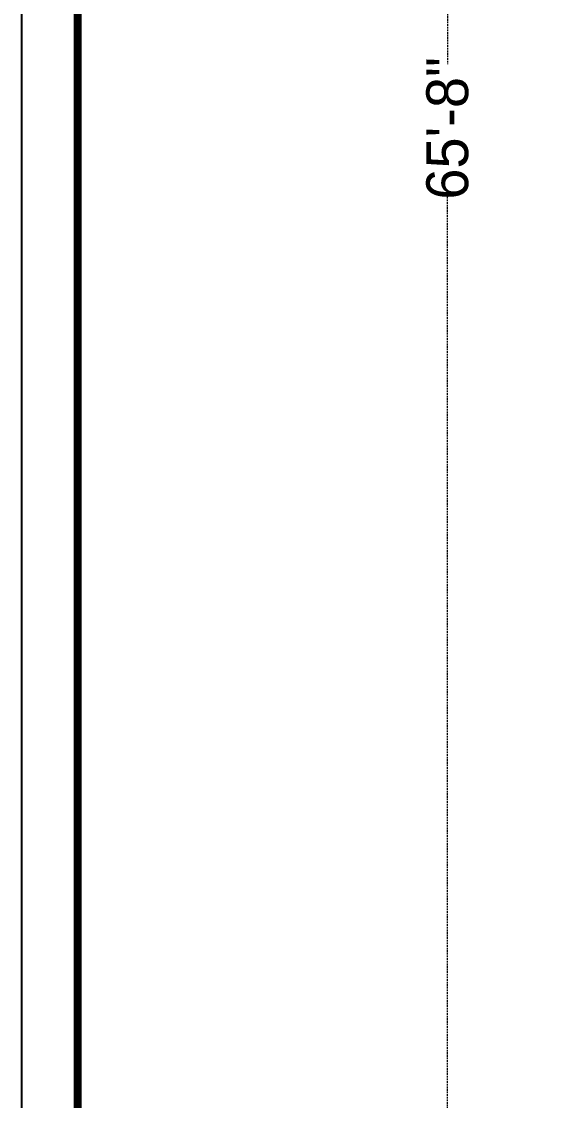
# Model space of a CAD drawing. Header units: millimetres. Extents: x -6808 to 215771, y -89660 to -16303.
# Drawn here: x 109176.5 to 109331.6, y -47695.9 to -47386.6 of the extents above; entities that cross this region are included whole.
import ezdxf

# ---------------------------------------------------------------- set-up
doc = ezdxf.new("R2010")
doc.units = ezdxf.units.MM
doc.header["$PDMODE"] = 35
doc.linetypes.add('DASHED', pattern=[0.75, 0.5, -0.25])
doc.layers.get('0').update_dxf_attribs({"color": 8})
doc.layers.add('dim2', color=6, linetype='Continuous', lineweight=20)
doc.layers.add('FORMAT', color=7, linetype='Continuous')
doc.styles.add('SAJ', font='eurr____.ttf')
doc.dimstyles.new('SAJ', dxfattribs={"dimtxt": 5, "dimasz": 2, "dimexe": 1, "dimexo": 1, "dimgap": 0.09375, "dimtad": 0, "dimdec": 1, "dimzin": 0, "dimdsep": 46, "dimlunit": 4, "dimtxsty": 'SAJ', "dimblk": 'OBLIQUE', "dimcen": 0.125, "dimdle": 0.375, "dimadec": 0, "dimazin": 0, "dimtfac": 1, "dimtdec": 1, "dimtofl": 0, "dimtmove": 0, "dimatfit": 3, "dimldrblk": 'OBLIQUE', "dimfxl": 1, "dimtolj": 1, "dimtzin": 0, "dimlwd": 5, "dimlwe": 5, "dimarcsym": 1})

# ---------------------------------------------------------------- blocks, each defined once
blk = doc.blocks.new('_Oblique')
at = {"color": 0, "linetype": 'ByBlock', "lineweight": -2}
blk.add_line((-0.5, -0.5), (0.5, 0.5), dxfattribs=at)
blk = doc.blocks.new('*D1457')
at = {"layer": 'Defpoints', "color": 0, "transparency": 16777216}
for p in [(109335.4383211158, -47023.23086066107), (109298.4519722955, -47811.23086066107), (109335.4383211158, -47811.23086066107)]:
    blk.add_point(p, dxfattribs=at)
at = {"layer": 'dim2', "color": 0, "linetype": 'DASHED', "lineweight": 5, "transparency": 16777216}
for p, q in [((109334.4383211158, -47023.23086066107), (109297.4519722955, -47023.23086066107)), ((109298.4519722955, -47022.85586066107), (109298.4519722955, -47398.81993004432)), ((109298.4519722955, -47811.60586066107), (109298.4519722955, -47435.64179127781)), ((109334.4383211158, -47811.23086066107), (109297.4519722955, -47811.23086066107))]:
    blk.add_line(p, q, dxfattribs=at)
at = {"layer": 'dim2', "color": 0, "lineweight": 5, "transparency": 16777216, "xscale": 2, "yscale": 2, "zscale": 2}
for p, rotation in [((109298.4519722955, -47023.23086066107), 90), ((109298.4519722955, -47811.23086066107), 270)]:
    blk.add_blockref('_Oblique', p, dxfattribs=dict(at, rotation=rotation))
at = {"layer": 'dim2', "color": 0, "transparency": 16777216, "insert": (109298.4519722955, -47417.23086066104), "char_height": 12, "attachment_point": 5, "rotation": 90, "style": 'SAJ'}
blk.add_mtext('\\A1;65\'-8"', dxfattribs=at)

msp = doc.modelspace()

# ---------------------------------------------------------------- linework, layer by layer
at = {"layer": 'FORMAT', "color": 0}
msp.add_lwpolyline([(109176.450310351, -46966.89176708426), (109176.450310351, -48051.54167987748), (109940.2880292275, -48051.54167987748), (109940.2880292275, -46966.89176708426)], close=True, dxfattribs=at)
msp.add_lwpolyline([(109176.450310351, -46966.89176708426), (109176.450310351, -48051.54167987748), (109940.2880292275, -48051.54167987748), (109940.2880292275, -46966.89176708426)], close=True, dxfattribs=at)
at = {"layer": 'FORMAT', "color": 0, "const_width": 2.239929246831306}
msp.add_lwpolyline([(109192.5272126093, -46982.96866934268), (109192.5272126093, -48035.46477761912), (109924.2111269691, -48035.46477761912), (109924.2111269691, -46982.96866934268)], close=True, dxfattribs=at)
msp.add_lwpolyline([(109192.5272126093, -46982.96866934268), (109192.5272126093, -48035.46477761912), (109924.2111269691, -48035.46477761912), (109924.2111269691, -46982.96866934268)], close=True, dxfattribs=at)

# ---------------------------------------------------------------- dimensions: what is measured, and where the dimension line sits
at = {"layer": 'dim2'}
dim = msp.add_linear_dim(base=(109298.4519722955, -47811.23086066107), p1=(109335.4383211158, -47023.23086066107), p2=(109335.4383211158, -47811.23086066107), angle=270, dimstyle='SAJ', override={"dimtxt": 12}, dxfattribs=at)
dim.commit()
dim.dimension.update_dxf_attribs({"geometry": '*D1457', "text_midpoint": (109298.4519722955, -47417.23086066104), "dimtype": 161})

doc.saveas('drawing.dxf')
